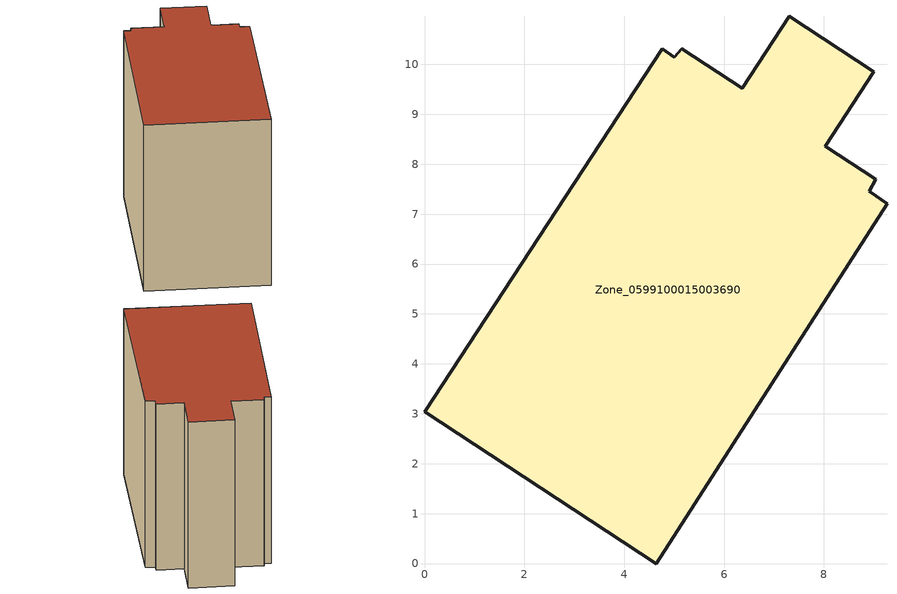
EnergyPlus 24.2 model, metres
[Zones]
Zone_0599100015003690
 floor ground (C_G): 6.37,9.52 7.31,10.96 9,9.85 8.03,8.36 9.04,7.7 8.91,7.45 9.26,7.21 4.64,0 0,3.04 4.76,10.31 5.01,10.14 5.15,10.31 z0.91
 wall outside (C_F): 4.76,10.31 0,3.04 4.64,0 9.26,7.21 8.91,7.45 9.04,7.7 8.03,8.36 9,9.85 7.31,10.96 6.37,9.52 5.15,10.31 5.01,10.14 4.76,10.31 z0.91:9.06
 roof outside (C_R): 9.26,7.21 8.91,7.45 9.04,7.7 8.03,8.36 9,9.85 7.31,10.96 6.37,9.52 5.15,10.31 5.01,10.14 4.76,10.31 0,3.04 4.64,0 z9.06
[BUILDING]
Pand.0599100015003690: North Axis=0; Terrain=City; Loads Convergence Tolerance Value=0.04; Temperature Convergence Tolerance Value=0.4; Solar Distribution=FullExterior; Maximum Number of Warmup Days=25; Minimum Number of Warmup Days=1
[Site:Location]
Rotterdam.The.Hague.AP_ZH_NLD Design_Conditions: Latitude=51.96; Longitude=4.45; Time Zone=1; Elevation=-4.5
[SITE:GROUNDTEMPERATURE:BUILDINGSURFACE]
18, 18, 18, 18, 18, 18, 18, 18, 18, 18, 18, 18
[MATERIAL] Thermal Absorptance=0.9; Solar Absorptance=0.7; Visible Absorptance=0.7
Name | Roughness | Thickness | Conductivity | Density | Specific Heat
G.TI.1965-1974 | MediumSmooth | 0.15 | 0.882353 | 540 | 1210
F.TI.1965-1974 | Rough | 0.3 | 0.697674 | 1920 | 840
R.TI.1965-1974 | MediumRough | 0.2 | 0.232558 | 1500 | 1000
[CONSTRUCTION]
C_G: G.TI.1965-1974
C_F: F.TI.1965-1974
C_R: R.TI.1965-1974
[ZONE]
Zone_0599100015003690: Type=1; Multiplier=1; Ceiling Height=Autocalculate; Volume=Autocalculate; Floor Area=autocalculate; Part of Total Floor Area=Yes
[ZONEINFILTRATION:DESIGNFLOWRATE]
Infil_Zone_0599100015003690: Zone or ZoneList or Space or SpaceList=Zone_0599100015003690; Schedule=AlwaysOn; Design Flow Rate Calculation Method=Flow/Area; Flow Rate per Floor Area=0.003; Constant Term Coefficient=1; Temperature Term Coefficient=0; Velocity Term Coefficient=0; Velocity Squared Term Coefficient=0
[HVACTEMPLATE:ZONE:IDEALLOADSAIRSYSTEM]
Zone_0599100015003690: Maximum Heating Supply Air Temperature=50; Minimum Cooling Supply Air Temperature=13; Maximum Heating Supply Air Humidity Ratio=0.0156; Minimum Cooling Supply Air Humidity Ratio=0.0077; Heating Limit=NoLimit; Cooling Limit=NoLimit; Dehumidification Control Type=ConstantSensibleHeatRatio; Cooling Sensible Heat Ratio=0.7; Dehumidification Setpoint=60; Humidification Control Type=None; Humidification Setpoint=30; Outdoor Air Method=None; Outdoor Air Flow Rate per Person=0.00944; Outdoor Air Flow Rate per Zone Floor Area=0; Outdoor Air Flow Rate per Zone=0; Demand Controlled Ventilation Type=None; Outdoor Air Economizer Type=NoEconomizer; Heat Recovery Type=None; Sensible Heat Recovery Effectiveness=0.7; Latent Heat Recovery Effectiveness=0.65
[ZONECONTROL:THERMOSTAT]
ThermostatControl_Zone_0599100015003690: Zone or ZoneList=Zone_0599100015003690; Control Type Schedule=DualSetpointControlType; Control 1=Thermostat_Zone_0599100015003690; Temperature Difference Between Cutout And Setpoint=0
[THERMOSTATSETPOINT:DUALSETPOINT]
Thermostat_Zone_0599100015003690: Heating Setpoint Temperature Schedule=HeatingSetpoint_Zone_0599100015003690; Cooling Setpoint Temperature Schedule=CoolingSetpoint_Zone_0599100015003690
[SCHEDULE:COMPACT]
HeatingSetpoint_Zone_0599100015003690: Through: 12/31, For: AllDays, Until: 24:00, 21
CoolingSetpoint_Zone_0599100015003690: Through: 12/31, For: AllDays, Until: 24:00, 24
DualSetpointControlType: Through: 12/31, For: AllDays, Until: 24:00, 4
AlwaysOn: Through: 12/31, For: AllDays, Until: 24:00, 1
